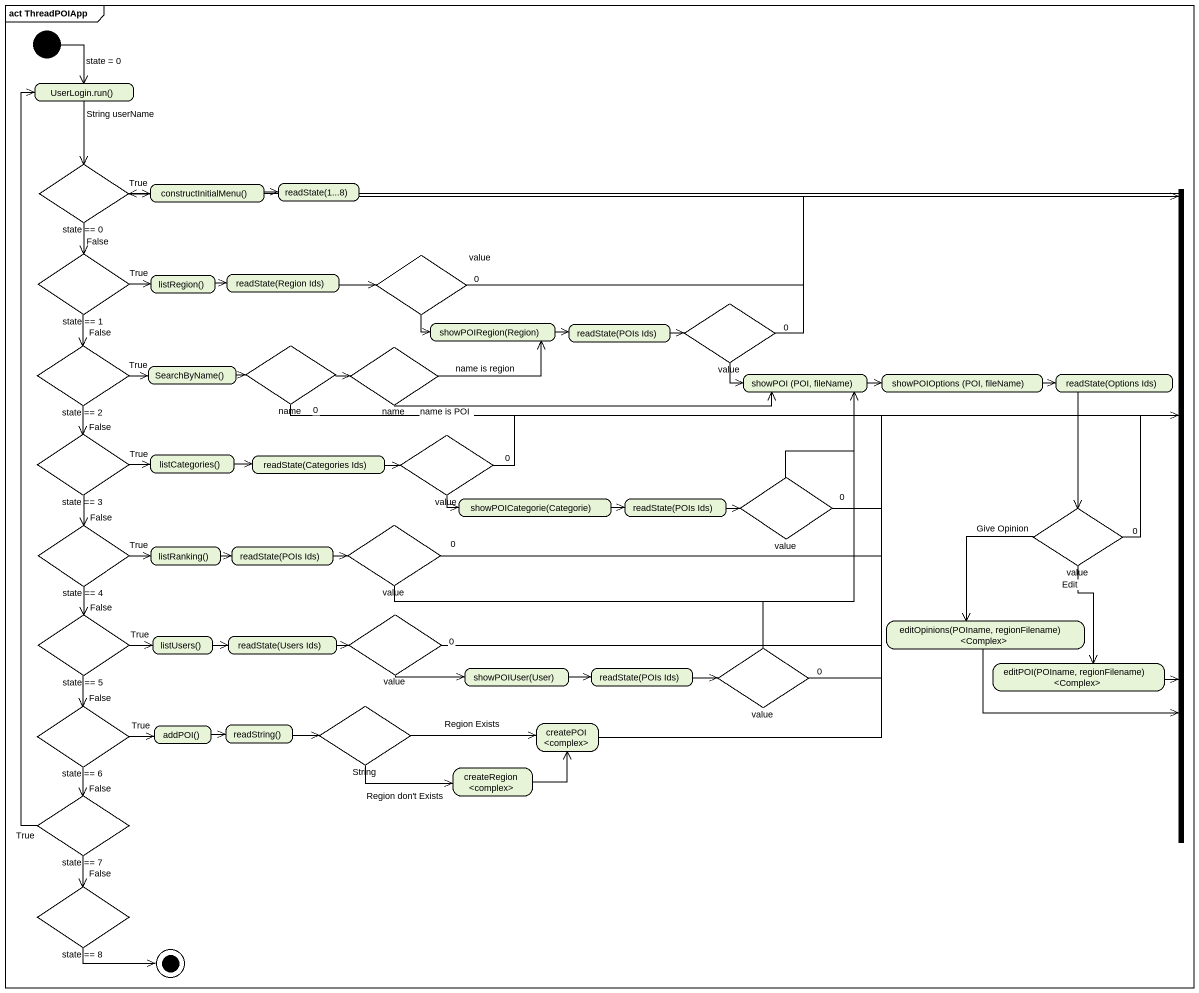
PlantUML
@startuml
mainframe act ThreadPOIApp
hide empty description
state "UserLogin.run()" as UserLogin_run
state "state == 0" as state_0 <<choice>>
state "constructInitialMenu()" as constructInitialMenu
state "readState(1...8)" as readState_1_8
state fork1 <<join>>
state "state == 1" as state_1 <<choice>>
state "listRegion()" as listRegion
state "readState(Region Ids)" as readState_Region_Ids
state value <<choice>>
state "value" as value_2 <<choice>>
state "state == 2" as state_2 <<choice>>
state name <<choice>>
state "name" as name_2 <<choice>>
state "showPOIRegion(Region)" as showPOIRegion_Region
state "readState(POIs Ids)" as readState_POIs_Ids
state "SearchByName()" as SearchByName
state "showPOI (POI, fileName)" as showPOI_POI_fileName
state "showPOIOptions (POI, fileName)" as showPOIOptions_POI_fileName
state "readState(Options Ids)" as readState_Options_Ids
state "state == 3" as state_3 <<choice>>
state "value" as value_3 <<choice>>
state "listCategories()" as listCategories
state "readState(Categories Ids)" as readState_Categories_Ids
state "showPOICategorie(Categorie)" as showPOICategorie_Categorie
state "readState(POIs Ids)" as readState_POIs_Ids_2
state "value" as value_4 <<choice>>
state "value" as value_5 <<choice>>
state "state == 4" as state_4 <<choice>>
state "listRanking()" as listRanking
state "readState(POIs Ids)" as readState_POIs_Ids_3
state "value" as value_6 <<choice>>
state "state == 5" as state_5 <<choice>>
state "value" as value_7 <<choice>>
state "editOpinions(POIname, regionFilename) <Complex>" as editOpinions_POIname
state "listUsers()" as listUsers
state "readState(Users Ids)" as readState_Users_Ids
state "showPOIUser(User)" as showPOIUser_User
state "readState(POIs Ids)" as readState_POIs_Ids_4
state "value" as value_8 <<choice>>
state "editPOI(POIname, regionFilename) <Complex>" as editPOI_POIname
state "state == 6" as state_6 <<choice>>
state String <<choice>>
state "addPOI()" as addPOI
state "readString()" as readString
state "createPOI <complex>" as createPOI_complex
state "createRegion <complex>" as createRegion_complex
state "state == 7" as state_7 <<choice>>
state "state == 8" as state_8 <<choice>>
[*] --> UserLogin_run : state = 0
UserLogin_run --> state_0 : String userName
state_0 -right-> constructInitialMenu : True
state_0 --> state_1 : False
constructInitialMenu -right-> readState_1_8
readState_1_8 -right-> fork1
fork1 -left-> state_0
state_1 -right-> listRegion : True
state_1 --> state_2 : False
listRegion -right-> readState_Region_Ids
readState_Region_Ids -right-> value
value -right-> fork1 : 0
value --> showPOIRegion_Region
value_2 -right-> fork1 : 0
value_2 --> showPOI_POI_fileName
state_2 -right-> SearchByName : True
state_2 --> state_3 : False
name -right-> fork1 : 0
name -right-> name_2
name_2 -right-> showPOIRegion_Region : name is region
name_2 -right-> showPOI_POI_fileName : name is POI
showPOIRegion_Region -right-> readState_POIs_Ids
readState_POIs_Ids -right-> value_2
SearchByName -right-> name
showPOI_POI_fileName -right-> showPOIOptions_POI_fileName
showPOIOptions_POI_fileName -right-> readState_Options_Ids
readState_Options_Ids --> value_5
state_3 -right-> listCategories : True
state_3 --> state_4 : False
value_3 -right-> fork1 : 0
value_3 -right-> showPOICategorie_Categorie
listCategories -right-> readState_Categories_Ids
readState_Categories_Ids -right-> value_3
showPOICategorie_Categorie -right-> readState_POIs_Ids_2
readState_POIs_Ids_2 -right-> value_4
value_4 -right-> fork1 : 0
value_4 -up-> showPOI_POI_fileName
value_5 -right-> fork1 : 0
value_5 --> editOpinions_POIname : Give Opinion
value_5 --> editPOI_POIname : Edit
state_4 -right-> listRanking : True
state_4 --> state_5 : False
listRanking -right-> readState_POIs_Ids_3
readState_POIs_Ids_3 -right-> value_6
value_6 -right-> fork1 : 0
value_6 -right-> showPOI_POI_fileName
state_5 -right-> listUsers : True
state_5 --> state_6 : False
value_7 -right-> fork1 : 0
value_7 -right-> showPOIUser_User
editOpinions_POIname -up-> fork1
listUsers -right-> readState_Users_Ids
readState_Users_Ids -right-> value_7
showPOIUser_User -right-> readState_POIs_Ids_4
readState_POIs_Ids_4 -right-> value_8
value_8 -right-> fork1 : 0
value_8 -up-> showPOI_POI_fileName
editPOI_POIname -up-> fork1
state_6 -right-> addPOI : True
state_6 --> state_7 : False
String -right-> createPOI_complex : Region Exists
String -right-> createRegion_complex : Region don't Exists
addPOI -right-> readString
readString -right-> String
createPOI_complex -right-> fork1
createRegion_complex -right-> createPOI_complex
state_7 -up-> UserLogin_run : True
state_7 --> state_8 : False
state_8 -right-> [*]
@enduml
